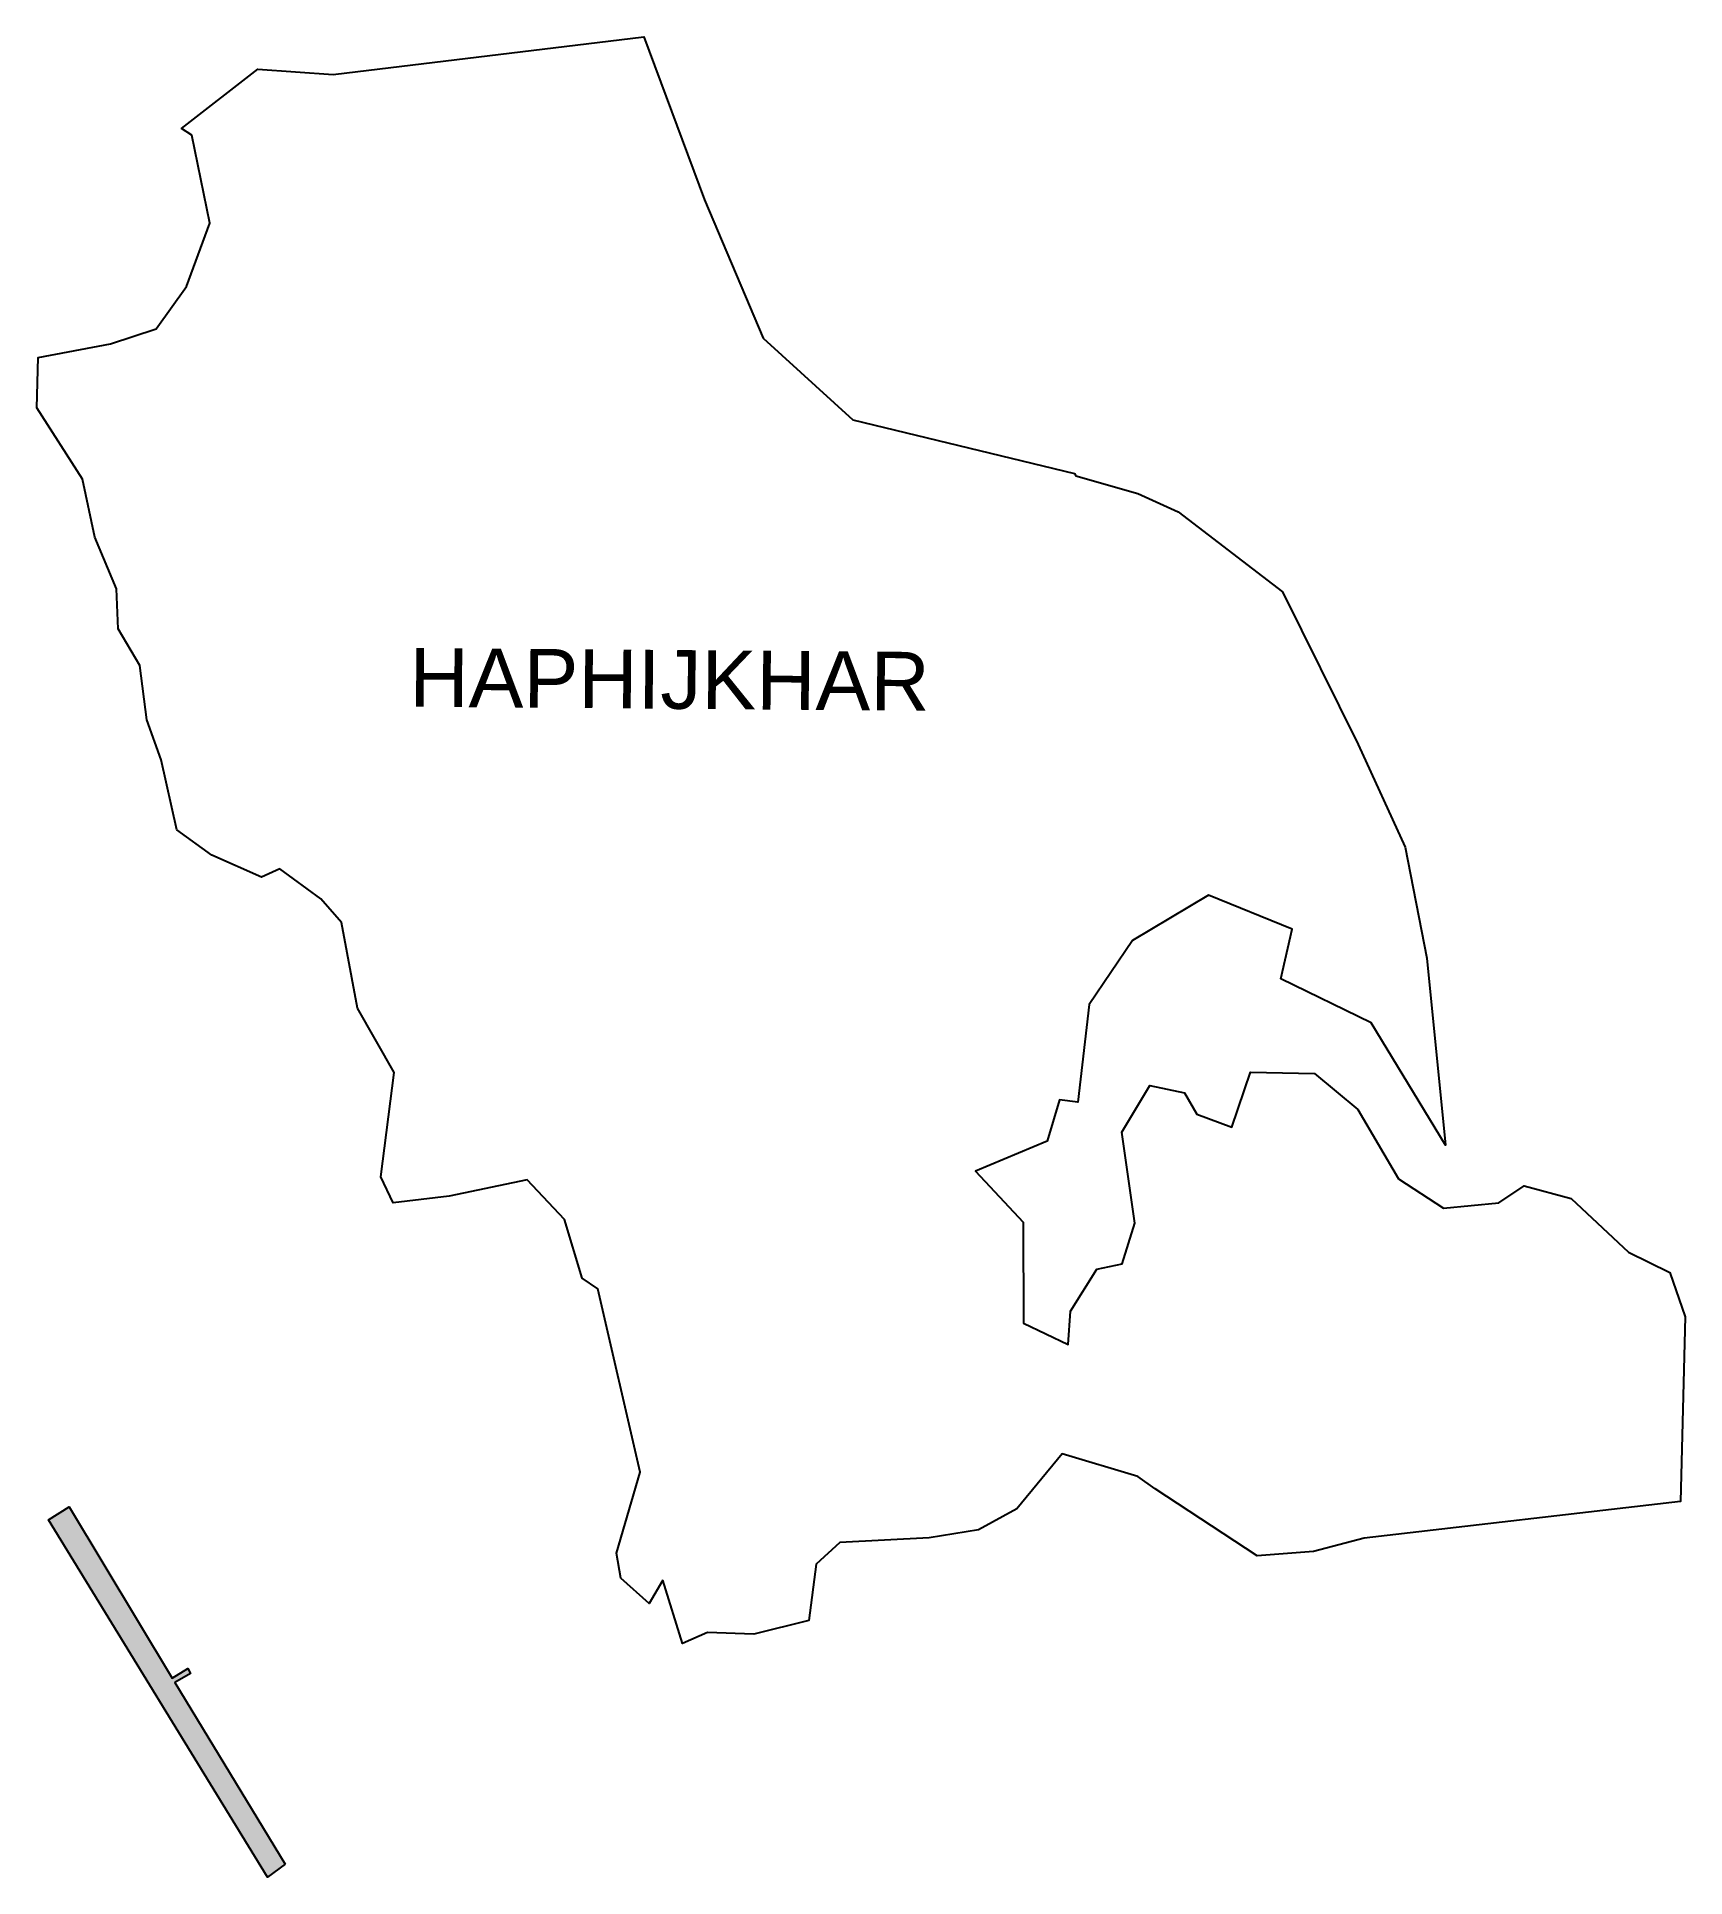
# Model space of a CAD drawing. Header units: metres. Extents: x 286682 to 289245, y 2022192 to 2025054.
import ezdxf

# ---------------------------------------------------------------- set-up
doc = ezdxf.new("R2010")
doc.units = ezdxf.units.M
for name, color, linetype in [('JETTY', 41, 'Continuous'), ('JETTY HATCH', 6, 'Continuous'), ('village', 3, 'Continuous'), ('VILLAGE NAME', 250, 'Continuous')]:
    doc.layers.add(name, color=color, linetype=linetype)
doc.styles.get("Standard").update_dxf_attribs({"font": 'simplex.shx'})

msp = doc.modelspace()

# ---------------------------------------------------------------- hatches: boundary and pattern name
at = {"layer": 'JETTY HATCH', "transparency": 33554687}
h = msp.add_hatch(dxfattribs=at)
h.set_pattern_fill('ANGLE', color=256)
h.set_pattern_definition([(0, (0, 0), (0, 6.985), [5.08, -1.905]), (90, (0, 0), (-6.985, 4e-16), [5.08, -1.905])])
h.paths.add_polyline_path([(286732.5, 2022768.1), (286700.3, 2022747.8), (287040.8, 2022192.2), (287068.3, 2022212.2), (286897.1, 2022494.9), (286921.2, 2022508.8), (286917, 2022516.8), (286892.9, 2022501.5)])

# ---------------------------------------------------------------- linework, layer by layer
at = {"layer": 'JETTY', "flags": 128}
msp.add_lwpolyline([(287068.3, 2022212.2), (287040.8, 2022192.2), (286700.3, 2022747.8), (286732.5, 2022768.1), (286892.9, 2022501.5), (286917, 2022516.8), (286921.2, 2022508.8), (286897.1, 2022494.9)], close=True, dxfattribs=at)
at = {"layer": 'village', "color": 3, "true_color": 0x00ff00}
msp.add_lwpolyline([(287655.6, 2022654.2), (287634.5, 2022617.8), (287590.4, 2022657), (287583.8, 2022696.3), (287620.6, 2022822.1), (287554.4, 2023106.9), (287530.1, 2023123.8), (287502.7, 2023215), (287444.7, 2023276.5), (287323.5, 2023251.3), (287236.2, 2023241.1), (287217, 2023281.2), (287238.2, 2023443.3), (287180.7, 2023543.6), (287156, 2023676.6), (287124.2, 2023713.6), (287060.2, 2023760.1), (287031.9, 2023747.5), (286954.6, 2023781.5), (286900.3, 2023820.7), (286875.9, 2023929.9), (286853.3, 2023992.1), (286842.4, 2024076.3), (286809, 2024133.5), (286806.1, 2024195.8), (286772.4, 2024276), (286753.3, 2024366.2), (286682.3, 2024477.3), (286684.5, 2024555.3), (286796.7, 2024576.9), (286867.7, 2024599.9), (286915.2, 2024665.8), (286951.4, 2024764.3), (286923.4, 2024901.1), (286907.3, 2024911.4), (287026.1, 2025003.6), (287143.3, 2024995.6), (287626, 2025054.1), (287720.5, 2024800.5), (287811.5, 2024585.7), (287951.2, 2024458.3), (288295.6, 2024375.2), (288297.7, 2024371.3), (288394.4, 2024343.7), (288457, 2024315.4), (288619.2, 2024191.1), (288736.9, 2023953.6), (288810.1, 2023793.9), (288843.5, 2023621.3), (288872.6, 2023330.3), (288757, 2023520.8), (288616.7, 2023589.1), (288634, 2023666.6), (288504, 2023719.5), (288385.9, 2023648.8), (288318.4, 2023549.4), (288300.8, 2023397.4), (288272.5, 2023401.2), (288253.1, 2023336.8), (288141.6, 2023289.9), (288216, 2023211), (288216.6, 2023053.8), (288285.8, 2023020.7), (288289.8, 2023072.5), (288330.3, 2023137.7), (288370.1, 2023145.9), (288389.7, 2023209.1), (288369.3, 2023350.7), (288413, 2023423.2), (288467, 2023412), (288486, 2023378.7), (288540.4, 2023358.5), (288569.7, 2023444.3), (288668.7, 2023441.8), (288736.4, 2023386), (288799.4, 2023278.4), (288869.4, 2023232.4), (288955.6, 2023240.6), (288994.9, 2023267.1), (289068.1, 2023247.8), (289157.2, 2023163.9), (289221.5, 2023132.5), (289245.3, 2023063.8), (289238.1, 2022776.3), (288746.2, 2022719.5), (288667.5, 2022698.9), (288579.7, 2022691.8), (288421, 2022796.2), (288394.3, 2022815.1), (288276.8, 2022850.4), (288206.1, 2022765.2), (288146.3, 2022732.3), (288069.7, 2022720.1), (287930.8, 2022712.8), (287894.1, 2022679.1), (287882.5, 2022591.2), (287797, 2022570.2), (287725, 2022572.6), (287686.3, 2022555.7), (287655.6, 2022654.2)], close=True, dxfattribs=at)

# ---------------------------------------------------------------- texts
at = {"layer": 'VILLAGE NAME', "insert": (287262.1, 2024103.8), "char_height": 91.425, "attachment_point": 1, "rotation": 359.5442}
msp.add_mtext_dynamic_manual_height_columns('{\\fArial|b0|i0|c0|p34;HAPHIJKHAR}', width=661.323, gutter_width=457.1, heights=[0], dxfattribs=at)

doc.saveas('drawing.dxf')
